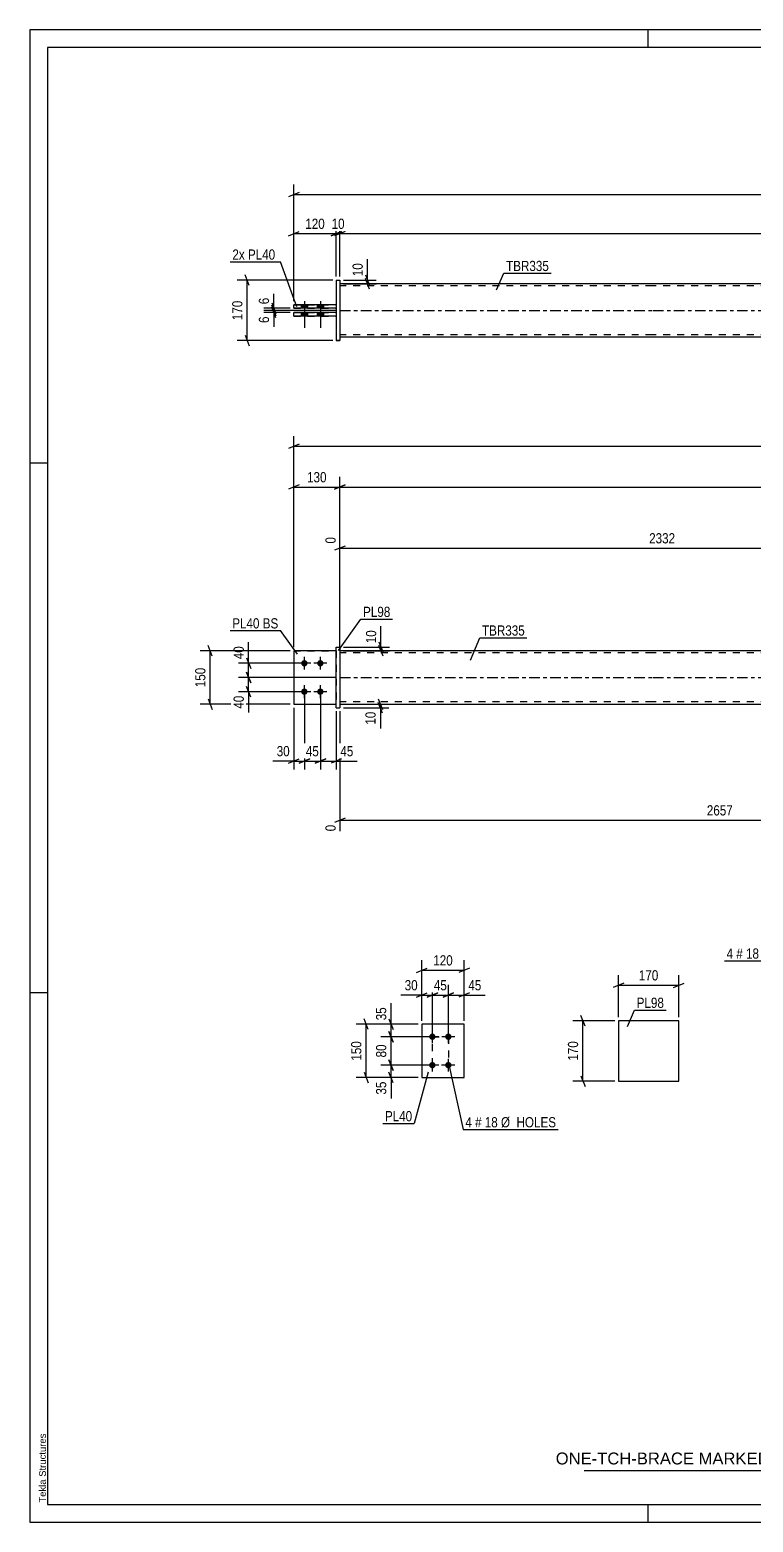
# Model space of a CAD drawing. Header units: millimetres. Extents: x 0 to 594, y 0 to 420.
# Drawn here: x 0 to 203.6, y 0 to 420 of the extents above; entities that cross this region are included whole.
import ezdxf

# ---------------------------------------------------------------- set-up
doc = ezdxf.new("R2010")
doc.units = ezdxf.units.MM
doc.linetypes.add('DXK_LINE_DOT2', pattern=[3.9198, 1.9599, -1.9599])
doc.linetypes.add('DXK_LINE_DOT3', pattern=[5.9187, 2.979, -0.9799, 0.9799, -0.9799])
doc.styles.add('Arial', font='ARIAL.TTF', dxfattribs={"height": 0.2})
doc.styles.add('Arial Narrow', font='ARIALN.TTF', dxfattribs={"height": 0.2})

# ---------------------------------------------------------------- blocks, each defined once
blk = doc.blocks.new('Unknown-580874307-1129')
at = {"color": 5, "linetype": 'Continuous'}
for p, q in [((594, 420), (0, 420)), ((0, 420), (0, 0)), ((174, 415), (174, 420)), ((589, 415), (5, 415)), ((5, 415), (5, 5)), ((5, 298), (0, 298)), ((5, 149), (0, 149)), ((5, 5), (589, 5)), ((174, 0), (174, 5)), ((0, 0), (594, 0))]:
    blk.add_line(p, q, dxfattribs=at)
at = {"color": 174, "linetype": 'Continuous', "style": 'Arial'}
blk.add_text('Tekla Structures', height=1.9102, rotation=90, dxfattribs=at).set_placement((4.5, 5.5))
blk = doc.blocks.new('Part-580874307-1555 - 1539')
at = {"color": 2, "linetype": 'Continuous'}
for p, q in [((110.27, 140.12), (110.27, 125.12)), ((122.27, 140.12), (110.27, 140.12)), ((122.27, 125.12), (122.27, 140.12)), ((110.27, 125.12), (122.27, 125.12))]:
    blk.add_line(p, q, dxfattribs=at)
blk = doc.blocks.new('Bolt-580874307-1560 - 1539')
at = {"linetype": 'Continuous'}
for points in [[(113.27, 135.72, -1), (113.27, 137.52, -1)], [(117.77, 135.72, -1), (117.77, 137.52, -1)], [(113.27, 127.72, -1), (113.27, 129.52, -1)], [(117.77, 127.72, -1), (117.77, 129.52, -1)]]:
    blk.add_hatch(color=1, dxfattribs=at).paths.add_polyline_path(points)
at = {"color": 1, "linetype": 'Continuous'}
for p, q in [((115.07, 136.62), (111.47, 136.62)), ((113.27, 134.82), (113.27, 138.42)), ((119.57, 136.62), (115.97, 136.62)), ((117.77, 134.82), (117.77, 138.42)), ((113.27, 126.82), (113.27, 130.42)), ((117.77, 126.82), (117.77, 130.42)), ((115.07, 128.62), (111.47, 128.62)), ((119.57, 128.62), (115.97, 128.62))]:
    blk.add_line(p, q, dxfattribs=at)
blk = doc.blocks.new('Part-580874307-1928 - 1901')
at = {"color": 2, "linetype": 'Continuous'}
for p, q in [((74.25, 245.23), (74.25, 230.23)), ((86.25, 245.23), (74.25, 245.23)), ((74.25, 230.23), (86.25, 230.23))]:
    blk.add_line(p, q, dxfattribs=at)
at = {"color": 7, "linetype": 'DXK_LINE_DOT2'}
blk.add_line((86.25, 230.23), (86.25, 245.23), dxfattribs=at)
blk = doc.blocks.new('Part-580874307-1912 - 1901')
at = {"linetype": 'Continuous'}
blk.add_hatch(color=2, dxfattribs=at).paths.add_polyline_path([(491.22, 230.23), (490.42, 231.63), (492.02, 231.63)])
at = {"color": 2, "linetype": 'Continuous'}
for p, q in [((175.25, 245.23), (87.25, 245.23)), ((521.22, 245.23), (175.35, 245.23)), ((491.22, 230.23), (490.42, 231.63)), ((490.42, 231.63), (492.02, 231.63)), ((492.02, 231.63), (491.22, 230.23)), ((87.25, 230.23), (175.25, 230.23)), ((175.35, 230.23), (521.22, 230.23))]:
    blk.add_line(p, q, dxfattribs=at)
at = {"color": 7, "linetype": 'DXK_LINE_DOT2'}
for p, q in [((87.25, 245.23), (87.25, 230.23)), ((175.25, 244.63), (87.25, 244.63)), ((521.22, 244.63), (175.35, 244.63)), ((274.78, 245.23), (274.78, 244.63)), ((310.25, 245.23), (310.25, 244.63)), ((521.22, 230.23), (521.22, 245.23)), ((175.25, 230.83), (87.25, 230.83)), ((521.22, 230.83), (175.35, 230.83)), ((299.94, 230.23), (299.94, 230.83)), ((335.41, 230.23), (335.41, 230.83))]:
    blk.add_line(p, q, dxfattribs=at)
at = {"color": 7, "linetype": 'DXK_LINE_DOT3'}
for p, q in [((87.25, 237.73), (175.25, 237.73)), ((175.35, 237.73), (521.22, 237.73))]:
    blk.add_line(p, q, dxfattribs=at)
at = {"color": 2, "linetype": 'Continuous'}
blk.add_circle((491.22, 231.13), 1, dxfattribs=at)
blk = doc.blocks.new('Part-580874307-1933 - 1901')
at = {"color": 7, "linetype": 'DXK_LINE_DOT2'}
for p, q in [((74.25, 245.23), (74.25, 230.23)), ((74.25, 245.23), (86.25, 245.23)), ((86.25, 245.23), (86.25, 230.23)), ((74.25, 230.23), (86.25, 230.23))]:
    blk.add_line(p, q, dxfattribs=at)
blk = doc.blocks.new('Part-580874307-1938 - 1901')
at = {"color": 2, "linetype": 'Continuous'}
for p, q in [((86.25, 246.23), (87.25, 246.23)), ((86.25, 229.23), (86.25, 246.23)), ((87.25, 246.23), (87.25, 246.23)), ((87.25, 246.23), (87.25, 229.23)), ((86.25, 229.23), (87.25, 229.23))]:
    blk.add_line(p, q, dxfattribs=at)
at = {"color": 7, "linetype": 'DXK_LINE_DOT2'}
for p, q in [((86.25, 246.23), (87.25, 246.23)), ((86.25, 229.23), (87.25, 229.23))]:
    blk.add_line(p, q, dxfattribs=at)
blk = doc.blocks.new('Bolt-580874307-1945 - 1901')
at = {"linetype": 'Continuous'}
for points in [[(77.25, 240.83, -1), (77.25, 242.63, -1)], [(81.75, 240.83, -1), (81.75, 242.63, -1)], [(77.25, 232.83, -1), (77.25, 234.63, -1)], [(81.75, 232.83, -1), (81.75, 234.63, -1)]]:
    blk.add_hatch(color=1, dxfattribs=at).paths.add_polyline_path(points)
at = {"color": 1, "linetype": 'Continuous'}
for p, q in [((79.05, 241.73), (75.45, 241.73)), ((77.25, 239.93), (77.25, 243.53)), ((83.55, 241.73), (79.95, 241.73)), ((81.75, 239.93), (81.75, 243.53)), ((77.25, 231.93), (77.25, 235.53)), ((81.75, 231.93), (81.75, 235.53)), ((79.05, 233.73), (75.45, 233.73)), ((83.55, 233.73), (79.95, 233.73))]:
    blk.add_line(p, q, dxfattribs=at)
blk = doc.blocks.new('Part-580874307-2347 - 2328')
at = {"color": 2, "linetype": 'Continuous'}
for p, q in [((74.25, 339.45), (74.25, 340.45)), ((86.25, 340.45), (74.25, 340.45)), ((74.25, 339.45), (74.25, 339.45)), ((86.25, 339.45), (74.25, 339.45))]:
    blk.add_line(p, q, dxfattribs=at)
at = {"color": 7, "linetype": 'DXK_LINE_DOT2'}
for p, q in [((74.25, 340.45), (86.25, 340.45)), ((86.25, 340.45), (86.25, 339.45)), ((74.25, 339.45), (86.25, 339.45))]:
    blk.add_line(p, q, dxfattribs=at)
blk = doc.blocks.new('Bolt-580874307-2331 - 2328')
at = {"linetype": 'Continuous'}
for points in [[(76.35, 341.65), (78.15, 341.65), (78.15, 342.65), (76.35, 342.65)], [(76.35, 341.65), (78.15, 341.65), (78.15, 342.65), (76.35, 342.65)], [(76.35, 339.45), (78.15, 339.45), (78.15, 340.45), (76.35, 340.45)], [(76.35, 339.45), (78.15, 339.45), (78.15, 340.45), (76.35, 340.45)], [(80.85, 341.65), (82.65, 341.65), (82.65, 342.65), (80.85, 342.65)], [(80.85, 341.65), (82.65, 341.65), (82.65, 342.65), (80.85, 342.65)], [(80.85, 339.45), (82.65, 339.45), (82.65, 340.45), (80.85, 340.45)], [(80.85, 339.45), (82.65, 339.45), (82.65, 340.45), (80.85, 340.45)]]:
    blk.add_hatch(color=1, dxfattribs=at).paths.add_polyline_path(points)
at = {"color": 1, "linetype": 'Continuous'}
for p, q in [((76.35, 342.65), (76.35, 341.65)), ((76.35, 342.65), (76.35, 341.65)), ((76.35, 340.45), (76.35, 339.45)), ((76.35, 340.45), (76.35, 339.45)), ((77.25, 343.65), (77.25, 336.15)), ((77.25, 343.65), (77.25, 336.15)), ((78.15, 342.65), (78.15, 341.65)), ((78.15, 342.65), (78.15, 341.65)), ((78.15, 340.45), (78.15, 339.45)), ((78.15, 340.45), (78.15, 339.45)), ((80.85, 342.65), (80.85, 341.65)), ((80.85, 342.65), (80.85, 341.65)), ((80.85, 340.45), (80.85, 339.45)), ((80.85, 340.45), (80.85, 339.45)), ((81.75, 343.65), (81.75, 336.15)), ((81.75, 343.65), (81.75, 336.15)), ((82.65, 342.65), (82.65, 341.65)), ((82.65, 342.65), (82.65, 341.65)), ((82.65, 340.45), (82.65, 339.45)), ((82.65, 340.45), (82.65, 339.45))]:
    blk.add_line(p, q, dxfattribs=at)
blk = doc.blocks.new('Part-580874307-2337 - 2328')
at = {"color": 2, "linetype": 'Continuous'}
for p, q in [((86.25, 349.55), (87.25, 349.55)), ((86.25, 349.55), (86.25, 332.55)), ((87.25, 349.55), (87.25, 349.55)), ((87.25, 349.55), (87.25, 332.55)), ((87.25, 332.55), (86.25, 332.55)), ((86.25, 332.55), (86.25, 332.55))]:
    blk.add_line(p, q, dxfattribs=at)
at = {"color": 7, "linetype": 'DXK_LINE_DOT2'}
for p, q in [((86.25, 349.55), (87.25, 349.55)), ((87.25, 349.55), (87.25, 349.55)), ((86.25, 332.55), (87.25, 332.55))]:
    blk.add_line(p, q, dxfattribs=at)
blk = doc.blocks.new('Part-580874307-2342 - 2328')
at = {"color": 2, "linetype": 'Continuous'}
for p, q in [((74.25, 341.65), (74.25, 342.65)), ((86.25, 342.65), (74.25, 342.65)), ((74.25, 341.65), (74.25, 341.65)), ((86.25, 341.65), (74.25, 341.65))]:
    blk.add_line(p, q, dxfattribs=at)
at = {"color": 7, "linetype": 'DXK_LINE_DOT2'}
for p, q in [((74.25, 342.65), (74.25, 342.65)), ((74.25, 342.65), (86.25, 342.65)), ((74.25, 341.65), (86.25, 341.65)), ((86.25, 342.65), (86.25, 341.65))]:
    blk.add_line(p, q, dxfattribs=at)
blk = doc.blocks.new('Part-580874307-2367 - 2328')
at = {"linetype": 'Continuous'}
blk.add_hatch(color=2, dxfattribs=at).paths.add_polyline_path([(491.22, 341.05), (490.42, 342.45), (492.02, 342.45)])
at = {"color": 2, "linetype": 'Continuous'}
for p, q in [((175.25, 348.55), (87.25, 348.55)), ((521.22, 348.55), (175.35, 348.55)), ((274.78, 341.65), (274.78, 341.75)), ((274.78, 341.75), (310.25, 341.75)), ((274.78, 340.35), (274.78, 340.45)), ((310.25, 340.35), (274.78, 340.35)), ((299.94, 341.65), (299.94, 341.75)), ((299.94, 340.35), (299.94, 340.45)), ((310.25, 341.75), (310.25, 340.35)), ((491.22, 341.05), (490.42, 342.45)), ((490.42, 342.45), (492.02, 342.45)), ((492.02, 342.45), (491.22, 341.05)), ((175.25, 333.55), (87.25, 333.55)), ((521.22, 333.55), (175.35, 333.55))]:
    blk.add_line(p, q, dxfattribs=at)
at = {"color": 7, "linetype": 'DXK_LINE_DOT2'}
for p, q in [((87.25, 348.55), (87.25, 333.55)), ((175.25, 347.95), (87.25, 347.95)), ((521.22, 347.95), (175.35, 347.95)), ((521.22, 348.55), (521.22, 333.55)), ((274.78, 341.75), (274.78, 340.45)), ((299.94, 341.75), (299.94, 340.45)), ((310.25, 341.75), (335.41, 341.75)), ((335.41, 340.35), (310.25, 340.35)), ((335.41, 341.75), (335.41, 340.35)), ((175.25, 334.15), (87.25, 334.15)), ((521.22, 334.15), (175.35, 334.15))]:
    blk.add_line(p, q, dxfattribs=at)
at = {"color": 7, "linetype": 'DXK_LINE_DOT3'}
for p, q in [((87.25, 341.05), (175.25, 341.05)), ((175.35, 341.05), (521.22, 341.05))]:
    blk.add_line(p, q, dxfattribs=at)
at = {"color": 2, "linetype": 'Continuous'}
blk.add_circle((491.22, 341.95), 1, dxfattribs=at)
blk = doc.blocks.new('Part-580874307-1515 - 1499')
at = {"color": 2, "linetype": 'Continuous'}
for p, q in [((182.64, 141.12), (165.64, 141.12)), ((165.64, 141.12), (165.64, 124.12)), ((182.64, 124.12), (182.64, 141.12)), ((165.64, 124.12), (182.64, 124.12))]:
    blk.add_line(p, q, dxfattribs=at)
blk = doc.blocks.new('Rectangle-580874307-1669 - 1539')
at = {"color": 1, "linetype": 'DXK_LINE_DOT2'}
blk.add_lwpolyline([(113.27, 136.62), (117.77, 136.62), (117.77, 128.62), (113.27, 128.62), (113.27, 136.62)], close=True, dxfattribs=at)
blk = doc.blocks.new('StraightDimension-580874307-1579 - 1539')
at = {"color": 7, "linetype": 'Continuous'}
for p, q in [((108.77, 147.73), (111.77, 148.93)), ((110.27, 141.12), (110.27, 151.18)), ((110.27, 148.33), (113.27, 148.33)), ((114.77, 148.93), (111.77, 147.73)), ((113.27, 137.62), (113.27, 151.18))]:
    blk.add_line(p, q, dxfattribs=at)
at = {"color": 0}
blk.add_wipeout([(109.74, 149.08), (109.74, 153.28), (104.89, 153.28), (104.89, 149.08)], dxfattribs=at)
at = {"color": 7, "linetype": 'Continuous'}
blk.add_line((110.27, 148.33), (104.36, 148.33), dxfattribs=at)
blk.add_line((110.27, 148.33), (104.36, 148.33), dxfattribs=at)
at = {"color": 3, "style": 'Arial Narrow'}
blk.add_text('30', height=2.863, dxfattribs=at).set_placement((105.49, 149.68))
blk = doc.blocks.new('StraightDimension-580874307-1656 - 1539')
at = {"color": 7, "linetype": 'Continuous'}
for p, q in [((109.27, 140.12), (98.79, 140.12)), ((101.04, 141.62), (102.24, 138.62)), ((101.64, 136.62), (101.64, 140.12)), ((112.27, 136.62), (98.79, 136.62)), ((102.24, 135.12), (101.04, 138.12))]:
    blk.add_line(p, q, dxfattribs=at)
at = {"color": 0}
blk.add_wipeout([(100.89, 145.5), (96.69, 145.5), (96.69, 140.65), (100.89, 140.65)], dxfattribs=at)
at = {"color": 7, "linetype": 'Continuous'}
blk.add_line((101.64, 140.12), (101.64, 146.03), dxfattribs=at)
blk.add_line((101.64, 140.12), (101.64, 146.03), dxfattribs=at)
at = {"color": 3, "style": 'Arial Narrow'}
blk.add_text('35', height=2.863, rotation=90.0002, dxfattribs=at).set_placement((100.29, 141.25))
blk = doc.blocks.new('StraightDimension-580874307-1592 - 1539')
at = {"color": 7, "linetype": 'Continuous'}
for p, q in [((111.77, 147.73), (114.77, 148.93)), ((113.27, 137.62), (113.27, 151.18)), ((113.27, 148.33), (117.77, 148.33)), ((119.27, 148.93), (116.27, 147.73)), ((117.77, 137.62), (117.77, 151.18))]:
    blk.add_line(p, q, dxfattribs=at)
at = {"color": 0}
blk.add_wipeout([(117.95, 149.08), (117.95, 153.28), (113.09, 153.28), (113.09, 149.08)], dxfattribs=at)
at = {"color": 3, "style": 'Arial Narrow'}
blk.add_text('45', height=2.863, dxfattribs=at).set_placement((113.69, 149.68))
blk = doc.blocks.new('StraightDimension-580874307-1562 - 1539')
at = {"color": 7, "linetype": 'Continuous'}
for p, q in [((108.77, 154.73), (111.77, 155.93)), ((110.27, 141.12), (110.27, 158.18)), ((123.77, 155.93), (120.77, 154.73)), ((122.27, 141.12), (122.27, 158.18)), ((110.27, 155.33), (122.27, 155.33))]:
    blk.add_line(p, q, dxfattribs=at)
at = {"color": 0}
blk.add_wipeout([(119.61, 156.08), (119.61, 160.28), (112.93, 160.28), (112.93, 156.08)], dxfattribs=at)
at = {"color": 3, "style": 'Arial Narrow'}
blk.add_text('120', height=2.863, dxfattribs=at).set_placement((113.53, 156.68))
blk = doc.blocks.new('StraightDimension-580874307-1602 - 1539')
at = {"color": 7, "linetype": 'Continuous'}
for p, q in [((116.27, 147.73), (119.27, 148.93)), ((117.77, 137.62), (117.77, 151.18)), ((117.77, 148.33), (122.27, 148.33)), ((123.77, 148.93), (120.77, 147.73)), ((122.27, 141.12), (122.27, 151.18))]:
    blk.add_line(p, q, dxfattribs=at)
at = {"color": 0}
blk.add_wipeout([(127.65, 149.08), (127.65, 153.28), (122.79, 153.28), (122.79, 149.08)], dxfattribs=at)
at = {"color": 7, "linetype": 'Continuous'}
blk.add_line((122.27, 148.33), (128.18, 148.33), dxfattribs=at)
blk.add_line((122.27, 148.33), (128.18, 148.33), dxfattribs=at)
at = {"color": 3, "style": 'Arial Narrow'}
blk.add_text('45', height=2.863, dxfattribs=at).set_placement((123.39, 149.68))
blk = doc.blocks.new('StraightDimension-580874307-1616 - 1539')
at = {"color": 7, "linetype": 'Continuous'}
for p, q in [((109.27, 140.12), (91.79, 140.12)), ((95.24, 138.62), (94.04, 141.62)), ((94.64, 125.12), (94.64, 140.12)), ((94.04, 126.62), (95.24, 123.62)), ((109.27, 125.12), (91.79, 125.12))]:
    blk.add_line(p, q, dxfattribs=at)
at = {"color": 0}
blk.add_wipeout([(93.89, 135.96), (89.69, 135.96), (89.69, 129.28), (93.89, 129.28)], dxfattribs=at)
at = {"color": 3, "style": 'Arial Narrow'}
blk.add_text('150', height=2.863, rotation=90.0002, dxfattribs=at).set_placement((93.29, 129.88))
blk = doc.blocks.new('StraightDimension-580874307-1633 - 1539')
at = {"color": 7, "linetype": 'Continuous'}
for p, q in [((112.27, 128.62), (98.79, 128.62)), ((101.04, 130.12), (102.24, 127.12)), ((102.24, 123.62), (101.04, 126.62)), ((101.64, 125.12), (101.64, 128.62)), ((109.27, 125.12), (98.79, 125.12))]:
    blk.add_line(p, q, dxfattribs=at)
at = {"color": 0}
blk.add_wipeout([(100.89, 124.6), (96.69, 124.6), (96.69, 119.74), (100.89, 119.74)], dxfattribs=at)
at = {"color": 7, "linetype": 'Continuous'}
blk.add_line((101.64, 125.12), (101.64, 119.22), dxfattribs=at)
blk.add_line((101.64, 125.12), (101.64, 119.22), dxfattribs=at)
at = {"color": 3, "style": 'Arial Narrow'}
blk.add_text('35', height=2.863, rotation=90.0002, dxfattribs=at).set_placement((100.29, 120.34))
blk = doc.blocks.new('StraightDimension-580874307-1646 - 1539')
at = {"color": 7, "linetype": 'Continuous'}
for p, q in [((112.27, 136.62), (98.79, 136.62)), ((101.04, 138.12), (102.24, 135.12)), ((101.64, 128.62), (101.64, 136.62)), ((112.27, 128.62), (98.79, 128.62)), ((102.24, 127.12), (101.04, 130.12))]:
    blk.add_line(p, q, dxfattribs=at)
at = {"color": 0}
blk.add_wipeout([(100.89, 135.05), (96.69, 135.05), (96.69, 130.19), (100.89, 130.19)], dxfattribs=at)
at = {"color": 3, "style": 'Arial Narrow'}
blk.add_text('80', height=2.863, rotation=90.0002, dxfattribs=at).set_placement((100.29, 130.79))
blk = doc.blocks.new('StraightDimension-580874307-2125 - 1901')
at = {"color": 7, "linetype": 'Continuous'}
for p, q in [((88.25, 246.23), (101.21, 246.23)), ((88.25, 245.23), (101.21, 245.23)), ((98.21, 247.73), (99.41, 244.73)), ((99.41, 243.73), (98.21, 246.73)), ((98.81, 245.23), (98.81, 246.23))]:
    blk.add_line(p, q, dxfattribs=at)
at = {"color": 0}
blk.add_wipeout([(98.06, 251.61), (93.86, 251.61), (93.86, 246.76), (98.06, 246.76)], dxfattribs=at)
at = {"color": 7, "linetype": 'Continuous'}
blk.add_line((98.81, 246.23), (98.81, 252.14), dxfattribs=at)
blk.add_line((98.81, 246.23), (98.81, 252.14), dxfattribs=at)
at = {"color": 3, "style": 'Arial Narrow'}
blk.add_text('10', height=2.863, rotation=90.0002, dxfattribs=at).set_placement((97.46, 247.36))
blk = doc.blocks.new('StraightDimension-580874307-2098 - 1901')
at = {"color": 7, "linetype": 'Continuous'}
for p, q in [((76.25, 241.73), (58.7, 241.73)), ((60.95, 243.23), (62.15, 240.23)), ((61.55, 237.73), (61.55, 241.73)), ((86.25, 237.73), (58.7, 237.73)), ((62.15, 236.23), (60.95, 239.23))]:
    blk.add_line(p, q, dxfattribs=at)
at = {"color": 0}
blk.add_wipeout([(60.8, 247.11), (56.6, 247.11), (56.6, 242.26), (60.8, 242.26)], dxfattribs=at)
at = {"color": 7, "linetype": 'Continuous'}
blk.add_line((61.55, 241.73), (61.55, 247.64), dxfattribs=at)
blk.add_line((61.55, 241.73), (61.55, 247.64), dxfattribs=at)
at = {"color": 3, "style": 'Arial Narrow'}
blk.add_text('40', height=2.863, rotation=90.0002, dxfattribs=at).set_placement((60.2, 242.86))
blk = doc.blocks.new('StraightDimension-580874307-2041 - 1901')
at = {"color": 7, "linetype": 'Continuous'}
for p, q in [((73.25, 245.23), (47.9, 245.23)), ((51.35, 243.73), (50.15, 246.73)), ((50.75, 230.23), (50.75, 245.23)), ((50.15, 231.73), (51.35, 228.73)), ((73.25, 230.23), (47.9, 230.23))]:
    blk.add_line(p, q, dxfattribs=at)
at = {"color": 0}
blk.add_wipeout([(50, 241.07), (45.8, 241.07), (45.8, 234.39), (50, 234.39)], dxfattribs=at)
at = {"color": 3, "style": 'Arial Narrow'}
blk.add_text('150', height=2.863, rotation=90.0002, dxfattribs=at).set_placement((49.4, 234.99))
blk = doc.blocks.new('StraightDimension-580874307-2111 - 1901')
at = {"color": 7, "linetype": 'Continuous'}
for p, q in [((86.25, 237.73), (58.7, 237.73)), ((60.95, 239.23), (62.15, 236.23)), ((62.15, 232.23), (60.95, 235.23)), ((61.55, 233.73), (61.55, 237.73)), ((76.25, 233.73), (58.7, 233.73))]:
    blk.add_line(p, q, dxfattribs=at)
at = {"color": 0}
blk.add_wipeout([(60.8, 233.21), (56.6, 233.21), (56.6, 228.35), (60.8, 228.35)], dxfattribs=at)
at = {"color": 7, "linetype": 'Continuous'}
blk.add_line((61.55, 233.73), (61.55, 227.83), dxfattribs=at)
blk.add_line((61.55, 233.73), (61.55, 227.83), dxfattribs=at)
at = {"color": 3, "style": 'Arial Narrow'}
blk.add_text('40', height=2.863, rotation=90.0002, dxfattribs=at).set_placement((60.2, 228.95))
blk = doc.blocks.new('StraightDimension-580874307-2134 - 1901')
at = {"color": 7, "linetype": 'Continuous'}
for p, q in [((98.05, 231.73), (99.25, 228.73)), ((88.25, 230.23), (101.05, 230.23)), ((88.25, 229.23), (101.05, 229.23)), ((99.25, 227.73), (98.05, 230.73)), ((98.65, 229.23), (98.65, 230.23))]:
    blk.add_line(p, q, dxfattribs=at)
at = {"color": 0}
blk.add_wipeout([(97.9, 228.71), (93.7, 228.71), (93.7, 223.85), (97.9, 223.85)], dxfattribs=at)
at = {"color": 7, "linetype": 'Continuous'}
blk.add_line((98.65, 229.23), (98.65, 223.33), dxfattribs=at)
blk.add_line((98.65, 229.23), (98.65, 223.33), dxfattribs=at)
at = {"color": 3, "style": 'Arial Narrow'}
blk.add_text('10', height=2.863, rotation=90.0002, dxfattribs=at).set_placement((97.3, 224.45))
blk = doc.blocks.new('StraightDimension-580874307-2143 - 1901')
at = {"color": 7, "linetype": 'Continuous'}
for p, q in [((87.25, 228.23), (87.25, 194.43)), ((301.09, 229.23), (301.09, 188.94)), ((88.75, 198.15), (85.75, 196.95)), ((87.25, 197.55), (301.09, 197.55)), ((299.59, 196.95), (302.59, 198.15))]:
    blk.add_line(p, q, dxfattribs=at)
at = {"color": 0}
blk.add_wipeout([(198.42, 198.3), (198.42, 202.5), (189.91, 202.5), (189.91, 198.3)], dxfattribs=at)
at = {"color": 0, "linetype": 'Continuous'}
for points in [[(86.65, 196.85), (82.45, 196.85), (82.45, 193.83), (86.65, 193.83)], [(300.49, 196.85), (296.29, 196.85), (296.29, 188.34), (300.49, 188.34)]]:
    blk.add_wipeout(points, dxfattribs=at)
at = {"color": 3, "style": 'Arial Narrow'}
blk.add_text('2657', height=2.863, dxfattribs=at).set_placement((190.51, 198.9))
at = {"color": 3, "linetype": 'Continuous', "style": 'Arial Narrow'}
for s, height, p in [('0', 2.86, (86.05, 194.43)), ('2657', 2.863, (299.89, 188.94))]:
    blk.add_text(s, height=height, rotation=90.0002, dxfattribs=at).set_placement(p)
blk = doc.blocks.new('StraightDimension-580874307-2196 - 1901')
at = {"color": 7, "linetype": 'Continuous'}
for p, q in [((77.25, 232.73), (77.25, 211.81)), ((74.25, 229.23), (74.25, 211.81)), ((72.75, 213.61), (75.75, 214.81)), ((74.25, 214.21), (77.25, 214.21)), ((78.75, 214.81), (75.75, 213.61))]:
    blk.add_line(p, q, dxfattribs=at)
at = {"color": 0}
blk.add_wipeout([(73.73, 214.96), (73.73, 219.16), (68.87, 219.16), (68.87, 214.96)], dxfattribs=at)
at = {"color": 7, "linetype": 'Continuous'}
blk.add_line((74.25, 214.21), (68.34, 214.21), dxfattribs=at)
blk.add_line((74.25, 214.21), (68.34, 214.21), dxfattribs=at)
at = {"color": 3, "style": 'Arial Narrow'}
blk.add_text('30', height=2.863, dxfattribs=at).set_placement((69.47, 215.56))
blk = doc.blocks.new('StraightDimension-580874307-2206 - 1901')
at = {"color": 7, "linetype": 'Continuous'}
for p, q in [((77.25, 232.73), (77.25, 211.81)), ((81.75, 232.73), (81.75, 211.81)), ((75.75, 213.61), (78.75, 214.81)), ((77.25, 214.21), (81.75, 214.21)), ((83.25, 214.81), (80.25, 213.61))]:
    blk.add_line(p, q, dxfattribs=at)
at = {"color": 0}
blk.add_wipeout([(81.93, 214.96), (81.93, 219.16), (77.07, 219.16), (77.07, 214.96)], dxfattribs=at)
at = {"color": 3, "style": 'Arial Narrow'}
blk.add_text('45', height=2.863, dxfattribs=at).set_placement((77.67, 215.56))
blk = doc.blocks.new('StraightDimension-580874307-2213 - 1901')
at = {"color": 7, "linetype": 'Continuous'}
for p, q in [((81.75, 232.73), (81.75, 211.81)), ((86.25, 228.23), (86.25, 211.81)), ((80.25, 213.61), (83.25, 214.81)), ((81.75, 214.21), (86.25, 214.21)), ((87.75, 214.81), (84.75, 213.61))]:
    blk.add_line(p, q, dxfattribs=at)
at = {"color": 0}
blk.add_wipeout([(91.63, 214.96), (91.63, 219.16), (86.78, 219.16), (86.78, 214.96)], dxfattribs=at)
at = {"color": 7, "linetype": 'Continuous'}
blk.add_line((86.25, 214.21), (92.16, 214.21), dxfattribs=at)
blk.add_line((86.25, 214.21), (92.16, 214.21), dxfattribs=at)
at = {"color": 3, "style": 'Arial Narrow'}
blk.add_text('45', height=2.863, dxfattribs=at).set_placement((87.38, 215.56))
blk = doc.blocks.new('StraightDimension-580874307-4382 - 1901')
at = {"color": 7, "linetype": 'Continuous'}
for p, q in [((74.25, 246.23), (74.25, 294.16)), ((87.25, 247.23), (87.25, 294.16)), ((75.75, 291.91), (72.75, 290.71)), ((74.25, 291.31), (87.25, 291.31)), ((85.75, 290.71), (88.75, 291.91))]:
    blk.add_line(p, q, dxfattribs=at)
at = {"color": 0}
blk.add_wipeout([(84.09, 292.06), (84.09, 296.26), (77.41, 296.26), (77.41, 292.06)], dxfattribs=at)
at = {"color": 3, "style": 'Arial Narrow'}
blk.add_text('130', height=2.863, dxfattribs=at).set_placement((78.01, 292.66))
blk = doc.blocks.new('StraightDimension-580874307-2273 - 1901')
at = {"color": 7, "linetype": 'Continuous'}
for p, q in [((268.62, 254.99), (268.62, 282.74)), ((87.25, 246.23), (87.25, 277.25)), ((88.75, 274.72), (85.75, 273.52)), ((87.25, 274.12), (268.62, 274.12)), ((267.12, 273.52), (270.12, 274.72))]:
    blk.add_line(p, q, dxfattribs=at)
at = {"color": 0, "linetype": 'Continuous'}
for points in [[(268.02, 283.34), (263.82, 283.34), (263.82, 274.82), (268.02, 274.82)], [(86.65, 277.85), (82.45, 277.85), (82.45, 274.82), (86.65, 274.82)]]:
    blk.add_wipeout(points, dxfattribs=at)
at = {"color": 0}
blk.add_wipeout([(182.19, 274.87), (182.19, 279.07), (173.68, 279.07), (173.68, 274.87)], dxfattribs=at)
at = {"color": 3, "linetype": 'Continuous', "style": 'Arial Narrow'}
for s, height, p in [('2332', 2.863, (267.42, 275.42)), ('0', 2.86, (86.05, 275.42))]:
    blk.add_text(s, height=height, rotation=90.0002, dxfattribs=at).set_placement(p)
at = {"color": 3, "style": 'Arial Narrow'}
blk.add_text('2332', height=2.863, dxfattribs=at).set_placement((174.28, 275.47))
blk = doc.blocks.new('StraightDimension-580874307-2284 - 1901')
at = {"color": 7, "linetype": 'Continuous'}
for p, q in [((75.75, 303.4), (72.75, 302.2)), ((74.25, 246.23), (74.25, 305.65)), ((74.25, 302.8), (534.22, 302.8)), ((532.72, 302.2), (535.72, 303.4)), ((534.22, 246.23), (534.22, 305.65))]:
    blk.add_line(p, q, dxfattribs=at)
at = {"color": 0}
blk.add_wipeout([(308.49, 303.55), (308.49, 307.75), (299.98, 307.75), (299.98, 303.55)], dxfattribs=at)
at = {"color": 3, "style": 'Arial Narrow'}
blk.add_text('5118', height=2.863, dxfattribs=at).set_placement((300.58, 304.15))
blk = doc.blocks.new('StraightDimension-580874307-4381 - 1901')
at = {"color": 7, "linetype": 'Continuous'}
for p, q in [((87.25, 247.23), (87.25, 294.16)), ((521.22, 247.23), (521.22, 294.16)), ((88.75, 291.91), (85.75, 290.71)), ((87.25, 291.31), (521.22, 291.31)), ((519.72, 290.71), (522.72, 291.91))]:
    blk.add_line(p, q, dxfattribs=at)
at = {"color": 0}
blk.add_wipeout([(308.49, 292.06), (308.49, 296.26), (299.98, 296.26), (299.98, 292.06)], dxfattribs=at)
at = {"color": 3, "style": 'Arial Narrow'}
blk.add_text('4858', height=2.863, dxfattribs=at).set_placement((300.58, 292.66))
blk = doc.blocks.new('StraightDimension-580874307-2483 - 2328')
at = {"color": 7, "linetype": 'Continuous'}
for p, q in [((74.25, 343.65), (74.25, 365.49)), ((86.25, 350.55), (86.25, 365.49)), ((72.75, 362.04), (75.75, 363.24)), ((74.25, 362.64), (86.25, 362.64)), ((87.75, 363.24), (84.75, 362.04))]:
    blk.add_line(p, q, dxfattribs=at)
at = {"color": 0}
blk.add_wipeout([(83.59, 363.39), (83.59, 367.59), (76.91, 367.59), (76.91, 363.39)], dxfattribs=at)
at = {"color": 3, "style": 'Arial Narrow'}
blk.add_text('120', height=2.863, dxfattribs=at).set_placement((77.51, 363.99))
blk = doc.blocks.new('StraightDimension-580874307-2524 - 2328')
at = {"color": 7, "linetype": 'Continuous'}
for p, q in [((85.25, 349.55), (58.31, 349.55)), ((61.76, 348.05), (60.56, 351.05)), ((61.16, 332.55), (61.16, 349.55)), ((85.25, 332.55), (58.31, 332.55)), ((60.56, 334.05), (61.76, 331.05))]:
    blk.add_line(p, q, dxfattribs=at)
at = {"color": 0}
blk.add_wipeout([(60.41, 344.39), (56.21, 344.39), (56.21, 337.7), (60.41, 337.7)], dxfattribs=at)
at = {"color": 3, "style": 'Arial Narrow'}
blk.add_text('170', height=2.863, rotation=90.0002, dxfattribs=at).set_placement((59.81, 338.3))
blk = doc.blocks.new('StraightDimension-580874307-2406 - 2328')
at = {"color": 7, "linetype": 'Continuous'}
for p, q in [((86.25, 341.05), (65.81, 341.05)), ((73.25, 340.45), (65.81, 340.45)), ((68.06, 342.55), (69.26, 339.55)), ((69.26, 338.95), (68.06, 341.95)), ((68.66, 340.45), (68.66, 341.05))]:
    blk.add_line(p, q, dxfattribs=at)
at = {"color": 0}
blk.add_wipeout([(67.91, 339.92), (63.71, 339.92), (63.71, 336.89), (67.91, 336.89)], dxfattribs=at)
at = {"color": 7, "linetype": 'Continuous'}
blk.add_line((68.66, 340.45), (68.66, 336.37), dxfattribs=at)
blk.add_line((68.66, 340.45), (68.66, 336.37), dxfattribs=at)
at = {"color": 3, "style": 'Arial Narrow'}
blk.add_text('6', height=2.86, rotation=90.0002, dxfattribs=at).set_placement((67.31, 337.49))
blk = doc.blocks.new('StraightDimension-580874307-2379 - 2328')
at = {"color": 7, "linetype": 'Continuous'}
for p, q in [((88.25, 349.55), (97.43, 349.55)), ((94.43, 351.05), (95.63, 348.05)), ((95.63, 347.05), (94.43, 350.05)), ((95.03, 348.55), (95.03, 349.55)), ((88.25, 348.55), (97.43, 348.55))]:
    blk.add_line(p, q, dxfattribs=at)
at = {"color": 0}
blk.add_wipeout([(94.28, 354.93), (90.08, 354.93), (90.08, 350.07), (94.28, 350.07)], dxfattribs=at)
at = {"color": 7, "linetype": 'Continuous'}
blk.add_line((95.03, 349.55), (95.03, 355.45), dxfattribs=at)
blk.add_line((95.03, 349.55), (95.03, 355.45), dxfattribs=at)
at = {"color": 3, "style": 'Arial Narrow'}
blk.add_text('10', height=2.863, rotation=90.0002, dxfattribs=at).set_placement((93.68, 350.67))
blk = doc.blocks.new('StraightDimension-580874307-2390 - 2328')
at = {"color": 7, "linetype": 'Continuous'}
for p, q in [((73.25, 341.65), (65.81, 341.65)), ((86.25, 341.05), (65.81, 341.05)), ((68.06, 343.15), (69.26, 340.15)), ((69.26, 339.55), (68.06, 342.55)), ((68.66, 341.05), (68.66, 341.65))]:
    blk.add_line(p, q, dxfattribs=at)
at = {"color": 0}
blk.add_wipeout([(67.91, 345.2), (63.71, 345.2), (63.71, 342.17), (67.91, 342.17)], dxfattribs=at)
at = {"color": 7, "linetype": 'Continuous'}
blk.add_line((68.66, 341.65), (68.66, 345.72), dxfattribs=at)
blk.add_line((68.66, 341.65), (68.66, 345.72), dxfattribs=at)
at = {"color": 3, "style": 'Arial Narrow'}
blk.add_text('6', height=2.86, rotation=90.0002, dxfattribs=at).set_placement((67.31, 342.77))
blk = doc.blocks.new('StraightDimension-580874307-2473 - 2328')
at = {"color": 7, "linetype": 'Continuous'}
for p, q in [((87.25, 350.55), (87.25, 365.49)), ((521.22, 350.55), (521.22, 365.49)), ((88.75, 363.24), (85.75, 362.04)), ((87.25, 362.64), (521.22, 362.64)), ((519.72, 362.04), (522.72, 363.24))]:
    blk.add_line(p, q, dxfattribs=at)
at = {"color": 0}
blk.add_wipeout([(308.49, 363.39), (308.49, 367.59), (299.98, 367.59), (299.98, 363.39)], dxfattribs=at)
at = {"color": 3, "style": 'Arial Narrow'}
blk.add_text('4858', height=2.863, dxfattribs=at).set_placement((300.58, 363.99))
blk = doc.blocks.new('StraightDimension-580874307-2493 - 2328')
at = {"color": 7, "linetype": 'Continuous'}
for p, q in [((86.25, 350.55), (86.25, 365.49)), ((87.25, 350.55), (87.25, 365.49)), ((84.75, 362.04), (87.75, 363.24)), ((88.75, 363.24), (85.75, 362.04)), ((86.25, 362.64), (87.25, 362.64))]:
    blk.add_line(p, q, dxfattribs=at)
at = {"color": 0}
blk.add_wipeout([(89.18, 363.39), (89.18, 367.59), (84.32, 367.59), (84.32, 363.39)], dxfattribs=at)
at = {"color": 3, "style": 'Arial Narrow'}
blk.add_text('10', height=2.863, dxfattribs=at).set_placement((84.92, 363.99))
blk = doc.blocks.new('StraightDimension-580874307-2504 - 2328')
at = {"color": 7, "linetype": 'Continuous'}
for p, q in [((75.75, 374.24), (72.75, 373.04)), ((74.25, 343.65), (74.25, 376.49)), ((532.72, 373.04), (535.72, 374.24)), ((534.22, 343.65), (534.22, 376.49)), ((74.25, 373.64), (534.22, 373.64))]:
    blk.add_line(p, q, dxfattribs=at)
at = {"color": 0}
blk.add_wipeout([(308.49, 374.39), (308.49, 378.59), (299.98, 378.59), (299.98, 374.39)], dxfattribs=at)
at = {"color": 3, "style": 'Arial Narrow'}
blk.add_text('5118', height=2.863, dxfattribs=at).set_placement((300.58, 374.99))
blk = doc.blocks.new('StraightDimension-580874307-1517 - 1499')
at = {"color": 7, "linetype": 'Continuous'}
for p, q in [((164.64, 141.12), (152.79, 141.12)), ((156.24, 139.62), (155.04, 142.62)), ((155.64, 124.12), (155.64, 141.12)), ((164.64, 124.12), (152.79, 124.12)), ((155.04, 125.62), (156.24, 122.62))]:
    blk.add_line(p, q, dxfattribs=at)
at = {"color": 0}
blk.add_wipeout([(154.89, 135.96), (150.69, 135.96), (150.69, 129.28), (154.89, 129.28)], dxfattribs=at)
at = {"color": 3, "style": 'Arial Narrow'}
blk.add_text('170', height=2.863, rotation=90.0002, dxfattribs=at).set_placement((154.29, 129.88))
blk = doc.blocks.new('StraightDimension-580874307-1526 - 1499')
at = {"color": 7, "linetype": 'Continuous'}
for p, q in [((167.14, 151.72), (164.14, 150.52)), ((165.64, 142.12), (165.64, 153.97)), ((181.14, 150.52), (184.14, 151.72)), ((182.64, 142.12), (182.64, 153.97)), ((165.64, 151.12), (182.64, 151.12))]:
    blk.add_line(p, q, dxfattribs=at)
at = {"color": 0}
blk.add_wipeout([(177.48, 151.87), (177.48, 156.07), (170.79, 156.07), (170.79, 151.87)], dxfattribs=at)
at = {"color": 3, "style": 'Arial Narrow'}
blk.add_text('170', height=2.863, dxfattribs=at).set_placement((171.39, 152.47))
blk = doc.blocks.new('Unknown-580874307-4601')
at = {"color": 7, "linetype": 'Continuous'}
blk.add_line((156, 14.5), (226, 14.5), dxfattribs=at)
at = {"color": 7, "style": 'Arial'}
blk.add_text('ONE-TCH-BRACE MARKED AS TBR335', height=3.3428, dxfattribs=at).set_placement((147.99, 16.25))
blk = doc.blocks.new('Mark-580874307-3562 - 3507')
at = {"color": 0}
blk.add_wipeout([(197.91, 158.59), (197.91, 161.59), (196.08, 161.59), (196.08, 158.59)], dxfattribs=at)
blk.add_wipeout([(197.91, 158.59), (197.91, 161.59), (196.08, 161.59), (196.08, 158.59)], dxfattribs=at)
blk.add_wipeout([(200.64, 158.59), (200.64, 161.59), (198.81, 161.59), (198.81, 158.59)], dxfattribs=at)
blk.add_wipeout([(200.64, 158.59), (200.64, 161.59), (198.81, 161.59), (198.81, 158.59)], dxfattribs=at)
at = {"color": 3, "style": 'Arial Narrow'}
blk.add_text('4', height=2.86, dxfattribs=at).set_placement((196.08, 158.59))
at = {"color": 0}
blk.add_wipeout([(205.2, 158.59), (205.2, 161.59), (201.54, 161.59), (201.54, 158.59)], dxfattribs=at)
blk.add_wipeout([(205.2, 158.59), (205.2, 161.59), (201.54, 161.59), (201.54, 158.59)], dxfattribs=at)
at = {"color": 3, "style": 'Arial Narrow'}
blk.add_text('#', height=2.86, dxfattribs=at).set_placement((198.81, 158.59))
at = {"color": 0}
blk.add_wipeout([(221.62, 158.59), (221.62, 161.59), (206.1, 161.59), (206.1, 158.59)], dxfattribs=at)
blk.add_wipeout([(221.62, 158.59), (221.62, 161.59), (206.1, 161.59), (206.1, 158.59)], dxfattribs=at)
at = {"color": 7, "linetype": 'Continuous'}
for p in [(195.48, 157.99), (232.83, 147.38)]:
    blk.add_line(p, (222.22, 157.99), dxfattribs=at)
at = {"color": 3, "style": 'Arial Narrow'}
for s, p in [('18', (201.54, 158.59)), ('Ø  HOLES', (206.1, 158.59))]:
    blk.add_text(s, height=2.863, dxfattribs=at).set_placement(p)
blk = doc.blocks.new('Mark-580874307-1551 - 1539')
at = {"color": 0}
blk.add_wipeout([(107.59, 112.83), (107.59, 115.83), (99.92, 115.83), (99.92, 112.83)], dxfattribs=at)
blk.add_wipeout([(107.59, 112.83), (107.59, 115.83), (99.92, 115.83), (99.92, 112.83)], dxfattribs=at)
at = {"color": 30, "linetype": 'Continuous'}
for p in [(112.11, 126.62), (99.32, 112.23)]:
    blk.add_line(p, (108.19, 112.23), dxfattribs=at)
at = {"color": 3, "style": 'Arial Narrow'}
blk.add_text('PL40', height=2.863, dxfattribs=at).set_placement((99.92, 112.83))
blk = doc.blocks.new('Mark-580874307-1556 - 1539')
at = {"color": 0}
blk.add_wipeout([(124.4, 111.12), (124.4, 114.12), (122.57, 114.12), (122.57, 111.12)], dxfattribs=at)
blk.add_wipeout([(124.4, 111.12), (124.4, 114.12), (122.57, 114.12), (122.57, 111.12)], dxfattribs=at)
at = {"color": 7, "linetype": 'Continuous'}
blk.add_line((117.89, 128.77), (121.97, 110.52), dxfattribs=at)
at = {"color": 0}
blk.add_wipeout([(127.12, 111.12), (127.12, 114.12), (125.3, 114.12), (125.3, 111.12)], dxfattribs=at)
blk.add_wipeout([(127.12, 111.12), (127.12, 114.12), (125.3, 114.12), (125.3, 111.12)], dxfattribs=at)
at = {"color": 3, "style": 'Arial Narrow'}
blk.add_text('4', height=2.86, dxfattribs=at).set_placement((122.57, 111.12))
at = {"color": 0}
blk.add_wipeout([(131.68, 111.12), (131.68, 114.12), (128.02, 114.12), (128.02, 111.12)], dxfattribs=at)
blk.add_wipeout([(131.68, 111.12), (131.68, 114.12), (128.02, 114.12), (128.02, 111.12)], dxfattribs=at)
at = {"color": 3, "style": 'Arial Narrow'}
blk.add_text('#', height=2.86, dxfattribs=at).set_placement((125.3, 111.12))
at = {"color": 0}
blk.add_wipeout([(148.11, 111.12), (148.11, 114.12), (132.58, 114.12), (132.58, 111.12)], dxfattribs=at)
blk.add_wipeout([(148.11, 111.12), (148.11, 114.12), (132.58, 114.12), (132.58, 111.12)], dxfattribs=at)
at = {"color": 7, "linetype": 'Continuous'}
blk.add_line((121.97, 110.52), (148.71, 110.52), dxfattribs=at)
at = {"color": 3, "style": 'Arial Narrow'}
for s, p in [('18', (128.02, 111.12)), ('Ø  HOLES', (132.58, 111.12))]:
    blk.add_text(s, height=2.863, dxfattribs=at).set_placement(p)
blk = doc.blocks.new('Mark-580874307-1908 - 1901')
at = {"color": 0}
blk.add_wipeout([(139.29, 249.52), (139.29, 252.52), (127.24, 252.52), (127.24, 249.52)], dxfattribs=at)
blk.add_wipeout([(139.29, 249.52), (139.29, 252.52), (127.24, 252.52), (127.24, 249.52)], dxfattribs=at)
at = {"color": 30, "linetype": 'Continuous'}
for p, q in [((124.03, 242.58), (126.64, 248.92)), ((126.64, 248.92), (139.89, 248.92))]:
    blk.add_line(p, q, dxfattribs=at)
at = {"color": 3, "style": 'Arial Narrow'}
blk.add_text('TBR335', height=2.863, dxfattribs=at).set_placement((127.24, 249.52))
blk = doc.blocks.new('Mark-580874307-1934 - 1901')
at = {"color": 0}
blk.add_wipeout([(101.45, 254.77), (101.45, 257.77), (93.78, 257.77), (93.78, 254.77)], dxfattribs=at)
blk.add_wipeout([(101.45, 254.77), (101.45, 257.77), (93.78, 257.77), (93.78, 254.77)], dxfattribs=at)
at = {"color": 30, "linetype": 'Continuous'}
for p, q in [((86.89, 245.31), (93.18, 254.17)), ((93.18, 254.17), (102.05, 254.17))]:
    blk.add_line(p, q, dxfattribs=at)
at = {"color": 3, "style": 'Arial Narrow'}
blk.add_text('PL98', height=2.863, dxfattribs=at).set_placement((93.78, 254.77))
blk = doc.blocks.new('MarkSet-580874307-2313 - 1901')
at = {"color": 0}
blk.add_wipeout([(64.63, 251.53), (64.63, 254.53), (56.95, 254.53), (56.95, 251.53)], dxfattribs=at)
blk.add_wipeout([(64.63, 251.53), (64.63, 254.53), (56.95, 254.53), (56.95, 251.53)], dxfattribs=at)
blk.add_wipeout([(69.91, 251.53), (69.91, 254.53), (65.53, 254.53), (65.53, 251.53)], dxfattribs=at)
blk.add_wipeout([(69.91, 251.53), (69.91, 254.53), (65.53, 254.53), (65.53, 251.53)], dxfattribs=at)
at = {"color": 30, "linetype": 'Continuous'}
for p in [(56.35, 250.93), (75.29, 244.29)]:
    blk.add_line(p, (70.51, 250.93), dxfattribs=at)
at = {"color": 3, "style": 'Arial Narrow'}
for s, p in [('PL40', (56.95, 251.53)), ('BS', (65.53, 251.53))]:
    blk.add_text(s, height=2.863, dxfattribs=at).set_placement(p)
blk = doc.blocks.new('Mark-580874307-2363 - 2328')
at = {"color": 0}
blk.add_wipeout([(146.08, 352.12), (146.08, 355.12), (134.02, 355.12), (134.02, 352.12)], dxfattribs=at)
blk.add_wipeout([(146.08, 352.12), (146.08, 355.12), (134.02, 355.12), (134.02, 352.12)], dxfattribs=at)
at = {"color": 30, "linetype": 'Continuous'}
for p, q in [((131.32, 346.86), (133.42, 351.52)), ((133.42, 351.52), (146.68, 351.52))]:
    blk.add_line(p, q, dxfattribs=at)
at = {"color": 3, "style": 'Arial Narrow'}
blk.add_text('TBR335', height=2.863, dxfattribs=at).set_placement((134.02, 352.12))
blk = doc.blocks.new('MarkSet-580874307-2556 - 2328')
at = {"color": 0}
blk.add_wipeout([(60.47, 355.33), (60.47, 358.33), (57, 358.33), (57, 355.33)], dxfattribs=at)
blk.add_wipeout([(60.47, 355.33), (60.47, 358.33), (57, 358.33), (57, 355.33)], dxfattribs=at)
blk.add_wipeout([(69.04, 355.33), (69.04, 358.33), (61.37, 358.33), (61.37, 355.33)], dxfattribs=at)
blk.add_wipeout([(69.04, 355.33), (69.04, 358.33), (61.37, 358.33), (61.37, 355.33)], dxfattribs=at)
at = {"color": 30, "linetype": 'Continuous'}
for p in [(56.4, 354.73), (75.1, 342.03)]:
    blk.add_line(p, (70.54, 354.73), dxfattribs=at)
at = {"color": 3, "style": 'Arial Narrow'}
for s, p in [('2x', (57, 355.33)), ('PL40', (61.37, 355.33))]:
    blk.add_text(s, height=2.863, dxfattribs=at).set_placement(p)
blk = doc.blocks.new('Mark-580874307-1511 - 1499')
at = {"color": 0}
blk.add_wipeout([(178.45, 144.74), (178.45, 147.74), (170.77, 147.74), (170.77, 144.74)], dxfattribs=at)
blk.add_wipeout([(178.45, 144.74), (178.45, 147.74), (170.77, 147.74), (170.77, 144.74)], dxfattribs=at)
at = {"color": 30, "linetype": 'Continuous'}
for p, q in [((168.21, 139.46), (170.17, 144.14)), ((170.17, 144.14), (179.05, 144.14))]:
    blk.add_line(p, q, dxfattribs=at)
at = {"color": 3, "style": 'Arial Narrow'}
blk.add_text('PL98', height=2.863, dxfattribs=at).set_placement((170.77, 144.74))

msp = doc.modelspace()

# ---------------------------------------------------------------- block references
for name in ['Unknown-580874307-1129', 'Part-580874307-2337 - 2328', 'Part-580874307-2367 - 2328', 'Part-580874307-2342 - 2328', 'Part-580874307-2347 - 2328', 'Bolt-580874307-2331 - 2328', 'Part-580874307-1928 - 1901', 'Part-580874307-1933 - 1901', 'Part-580874307-1938 - 1901', 'Part-580874307-1912 - 1901', 'Bolt-580874307-1945 - 1901', 'Part-580874307-1555 - 1539', 'Part-580874307-1515 - 1499', 'Bolt-580874307-1560 - 1539', 'Rectangle-580874307-1669 - 1539', 'Unknown-580874307-4601']:
    msp.add_blockref(name, (0, 0))

# ---------------------------------------------------------------- next in the draw order: block references
for name in ['StraightDimension-580874307-2483 - 2328', 'StraightDimension-580874307-2125 - 1901', 'Mark-580874307-3562 - 3507', 'StraightDimension-580874307-1579 - 1539', 'StraightDimension-580874307-1517 - 1499']:
    msp.add_blockref(name, (0, 0))

# ---------------------------------------------------------------- next in the draw order: block references
for name in ['StraightDimension-580874307-2379 - 2328', 'StraightDimension-580874307-2524 - 2328', 'StraightDimension-580874307-2098 - 1901', 'StraightDimension-580874307-1526 - 1499', 'StraightDimension-580874307-1656 - 1539', 'Mark-580874307-1556 - 1539']:
    msp.add_blockref(name, (0, 0))

# ---------------------------------------------------------------- next in the draw order: block references
for name in ['StraightDimension-580874307-2473 - 2328', 'StraightDimension-580874307-2406 - 2328', 'StraightDimension-580874307-2041 - 1901', 'StraightDimension-580874307-1592 - 1539', 'Mark-580874307-1511 - 1499']:
    msp.add_blockref(name, (0, 0))

# ---------------------------------------------------------------- next in the draw order: block references
for name in ['StraightDimension-580874307-2493 - 2328', 'StraightDimension-580874307-2390 - 2328', 'StraightDimension-580874307-4382 - 1901', 'StraightDimension-580874307-2111 - 1901', 'StraightDimension-580874307-1562 - 1539']:
    msp.add_blockref(name, (0, 0))

# ---------------------------------------------------------------- next in the draw order: block references
for name in ['StraightDimension-580874307-2504 - 2328', 'StraightDimension-580874307-2273 - 1901', 'StraightDimension-580874307-2196 - 1901', 'StraightDimension-580874307-2134 - 1901', 'StraightDimension-580874307-1602 - 1539', 'StraightDimension-580874307-1616 - 1539']:
    msp.add_blockref(name, (0, 0))

# ---------------------------------------------------------------- next in the draw order: block references
for name in ['MarkSet-580874307-2556 - 2328', 'Mark-580874307-2363 - 2328', 'StraightDimension-580874307-2284 - 1901', 'StraightDimension-580874307-2143 - 1901', 'StraightDimension-580874307-1633 - 1539']:
    msp.add_blockref(name, (0, 0))

# ---------------------------------------------------------------- next in the draw order: block references
for name in ['StraightDimension-580874307-4381 - 1901', 'MarkSet-580874307-2313 - 1901', 'StraightDimension-580874307-2206 - 1901', 'StraightDimension-580874307-1646 - 1539']:
    msp.add_blockref(name, (0, 0))

# ---------------------------------------------------------------- next in the draw order: block references
for name in ['Mark-580874307-1934 - 1901', 'Mark-580874307-1908 - 1901', 'StraightDimension-580874307-2213 - 1901', 'Mark-580874307-1551 - 1539']:
    msp.add_blockref(name, (0, 0))

doc.saveas('drawing.dxf')
